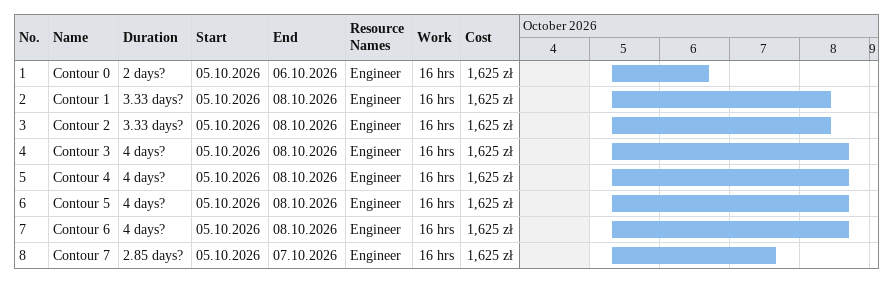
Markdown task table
| ID | Task | Duration | Start | Finish | Resources | Work (h) | Cost (zł) |
|---|---|---|---|---|---|---|---|
| 1 | Contour 0 | 2d? | 2026-10-05 | 2026-10-06 | Engineer | 16 | 1625 |
| 2 | Contour 1 | 3.33d? | 2026-10-05 | 2026-10-08 | Engineer | 16 | 1625 |
| 3 | Contour 2 | 3.33d? | 2026-10-05 | 2026-10-08 | Engineer | 16 | 1625 |
| 4 | Contour 3 | 4d? | 2026-10-05 | 2026-10-08 | Engineer | 16 | 1625 |
| 5 | Contour 4 | 4d? | 2026-10-05 | 2026-10-08 | Engineer | 16 | 1625 |
| 6 | Contour 5 | 4d? | 2026-10-05 | 2026-10-08 | Engineer | 16 | 1625 |
| 7 | Contour 6 | 4d? | 2026-10-05 | 2026-10-08 | Engineer | 16 | 1625 |
| 8 | Contour 7 | 2.85d? | 2026-10-05 | 2026-10-07 | Engineer | 16 | 1625 |
